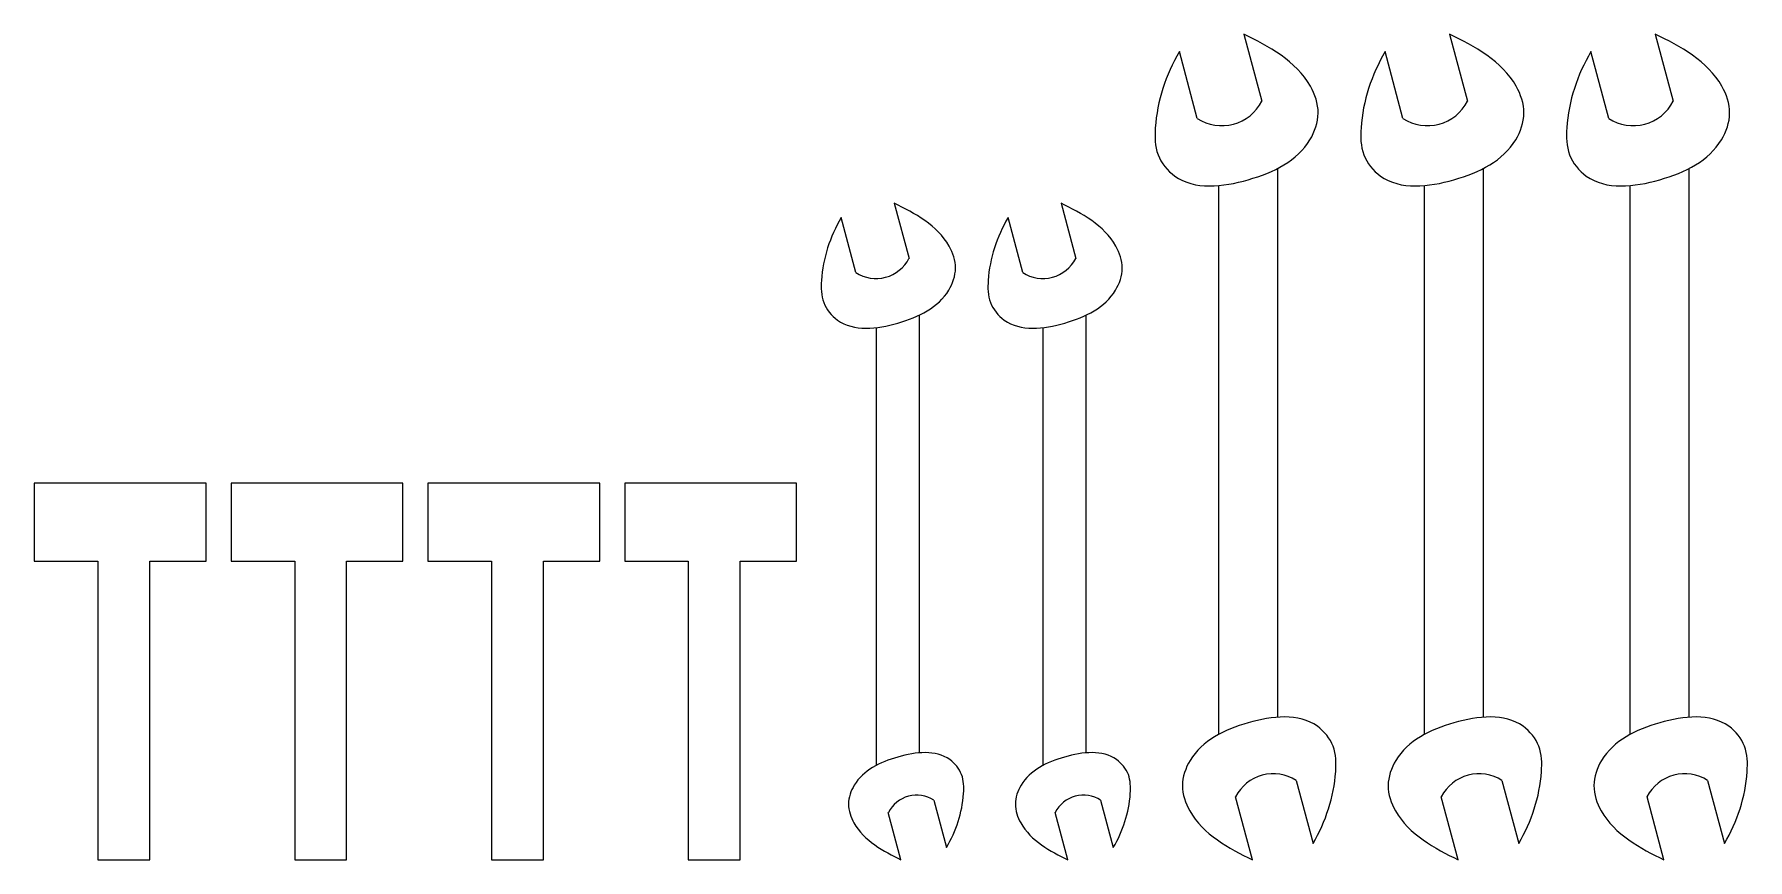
# Model space of a CAD drawing. Header units: metres. Extents: x 0 to 17.2, y 0.2 to 8.5.
import ezdxf

# ---------------------------------------------------------------- set-up
doc = ezdxf.new("R2010")
doc.units = ezdxf.units.M

msp = doc.modelspace()

# ---------------------------------------------------------------- linework, layer by layer
at = {"color": 7, "linetype": 'Continuous', "lineweight": 25}
for p, q in [((12.128, 8.518), (12.307, 7.848)), ((14.19, 8.518), (14.37, 7.848)), ((16.253, 8.518), (16.433, 7.848)), ((11.661, 7.675), (11.481, 8.344)), ((13.723, 7.675), (13.544, 8.344)), ((15.786, 7.675), (15.607, 8.344)), ((12.467, 1.677), (12.467, 7.174)), ((14.53, 1.677), (14.53, 7.174)), ((16.592, 1.677), (16.592, 7.174)), ((11.876, 1.505), (11.876, 7.003)), ((13.939, 1.505), (13.939, 7.003)), ((16.002, 1.505), (16.002, 7.003)), ((8.623, 6.825), (8.771, 6.273)), ((10.295, 6.825), (10.443, 6.273)), ((8.238, 6.131), (8.091, 6.682)), ((9.91, 6.131), (9.763, 6.682)), ((8.876, 1.32), (8.876, 5.705)), ((10.548, 1.32), (10.548, 5.705)), ((8.443, 1.194), (8.443, 5.58)), ((10.115, 1.194), (10.115, 5.58)), ((1.723, 4.02), (0, 4.02)), ((0, 4.02), (0, 3.239)), ((1.723, 3.239), (1.723, 4.02)), ((3.697, 4.02), (1.973, 4.02)), ((1.973, 4.02), (1.973, 3.239)), ((3.697, 3.239), (3.697, 4.02)), ((5.67, 4.02), (3.947, 4.02)), ((3.947, 4.02), (3.947, 3.239)), ((5.67, 3.239), (5.67, 4.02)), ((7.643, 4.02), (5.92, 4.02)), ((5.92, 4.02), (5.92, 3.239)), ((7.643, 3.239), (7.643, 4.02)), ((0, 3.239), (0.637, 3.239)), ((0.637, 3.239), (0.637, 0.25)), ((1.158, 0.25), (1.158, 3.239)), ((1.158, 3.239), (1.723, 3.239)), ((1.973, 3.239), (2.611, 3.239)), ((2.611, 3.239), (2.611, 0.25)), ((3.131, 0.25), (3.131, 3.239)), ((3.131, 3.239), (3.697, 3.239)), ((3.947, 3.239), (4.584, 3.239)), ((4.584, 3.239), (4.584, 0.25)), ((5.105, 0.25), (5.105, 3.239)), ((5.105, 3.239), (5.67, 3.239)), ((5.92, 3.239), (6.557, 3.239)), ((6.557, 3.239), (6.557, 0.25)), ((7.078, 0.25), (7.078, 3.239)), ((7.078, 3.239), (7.643, 3.239)), ((12.652, 1.043), (12.821, 0.413)), ((14.715, 1.043), (14.884, 0.413)), ((16.778, 1.043), (16.947, 0.413)), ((12.213, 0.25), (12.044, 0.88)), ((14.276, 0.25), (14.107, 0.88)), ((16.338, 0.25), (16.17, 0.88)), ((8.69, 0.25), (8.563, 0.723)), ((9.02, 0.845), (9.146, 0.372)), ((10.362, 0.25), (10.236, 0.723)), ((10.692, 0.845), (10.819, 0.372)), ((0.637, 0.25), (1.158, 0.25)), ((2.611, 0.25), (3.131, 0.25)), ((4.584, 0.25), (5.105, 0.25)), ((6.557, 0.25), (7.078, 0.25))]:
    msp.add_line(p, q, dxfattribs=at)
for centre, radius, start, end in [((11.906, 8.053), 0.451, -122.9108, -27.0892), ((13.968, 8.053), 0.451, -122.9108, -27.0892), ((16.031, 8.053), 0.451, -122.9108, -27.0892), ((8.44, 6.442), 0.371, -122.9108, -27.0892), ((10.112, 6.442), 0.371, -122.9108, -27.0892), ((12.422, 0.687), 0.424, 57.0892, 152.9108), ((14.485, 0.687), 0.424, 57.0892, 152.9108), ((16.547, 0.687), 0.424, 57.0892, 152.9108), ((8.847, 0.578), 0.318, 57.0892, 152.9108), ((10.519, 0.578), 0.318, 57.0892, 152.9108)]:
    msp.add_arc(centre, radius, start, end, dxfattribs=at)
for points in [[(11.481, 8.344), (11.345, 8.109), (11.229, 7.767), (11.237, 7.302), (11.531, 6.944), (12.194, 7.019), (12.752, 7.294), (12.905, 7.729), (12.744, 8.2), (12.374, 8.4), (12.128, 8.518)], [(13.544, 8.344), (13.408, 8.109), (13.291, 7.767), (13.3, 7.302), (13.594, 6.944), (14.257, 7.019), (14.815, 7.294), (14.968, 7.729), (14.807, 8.2), (14.437, 8.4), (14.19, 8.518)], [(15.607, 8.344), (15.471, 8.109), (15.354, 7.767), (15.363, 7.302), (15.657, 6.944), (16.32, 7.019), (16.878, 7.294), (17.031, 7.729), (16.87, 8.2), (16.499, 8.4), (16.253, 8.518)], [(8.091, 6.682), (7.978, 6.489), (7.883, 6.206), (7.89, 5.824), (8.132, 5.529), (8.678, 5.591), (9.137, 5.817), (9.263, 6.175), (9.131, 6.563), (8.826, 6.728), (8.623, 6.825)], [(9.763, 6.682), (9.651, 6.489), (9.555, 6.206), (9.562, 5.824), (9.804, 5.529), (10.35, 5.591), (10.81, 5.817), (10.935, 6.175), (10.803, 6.563), (10.498, 6.728), (10.295, 6.825)], [(12.821, 0.413), (12.949, 0.634), (13.059, 0.957), (13.051, 1.394), (12.774, 1.731), (12.15, 1.661), (11.625, 1.402), (11.481, 0.992), (11.633, 0.549), (11.981, 0.361), (12.213, 0.25)], [(14.884, 0.413), (15.012, 0.634), (15.122, 0.957), (15.114, 1.394), (14.837, 1.731), (14.213, 1.661), (13.688, 1.402), (13.544, 0.992), (13.696, 0.549), (14.044, 0.361), (14.276, 0.25)], [(16.947, 0.413), (17.075, 0.634), (17.185, 0.957), (17.176, 1.394), (16.9, 1.731), (16.276, 1.661), (15.751, 1.402), (15.607, 0.992), (15.758, 0.549), (16.107, 0.361), (16.338, 0.25)], [(9.146, 0.372), (9.243, 0.538), (9.325, 0.78), (9.319, 1.108), (9.111, 1.361), (8.643, 1.308), (8.249, 1.114), (8.141, 0.807), (8.255, 0.475), (8.516, 0.333), (8.69, 0.25)], [(10.819, 0.372), (10.915, 0.538), (10.997, 0.78), (10.991, 1.108), (10.783, 1.361), (10.315, 1.308), (9.921, 1.114), (9.814, 0.807), (9.927, 0.475), (10.188, 0.333), (10.362, 0.25)]]:
    msp.add_open_spline(points, degree=3, knots=[0, 0, 0, 0, 0.190301, 0.254231, 0.318162, 0.492159, 0.666156, 0.732123, 0.798089, 1, 1, 1, 1], dxfattribs=at)

doc.saveas('drawing.dxf')
